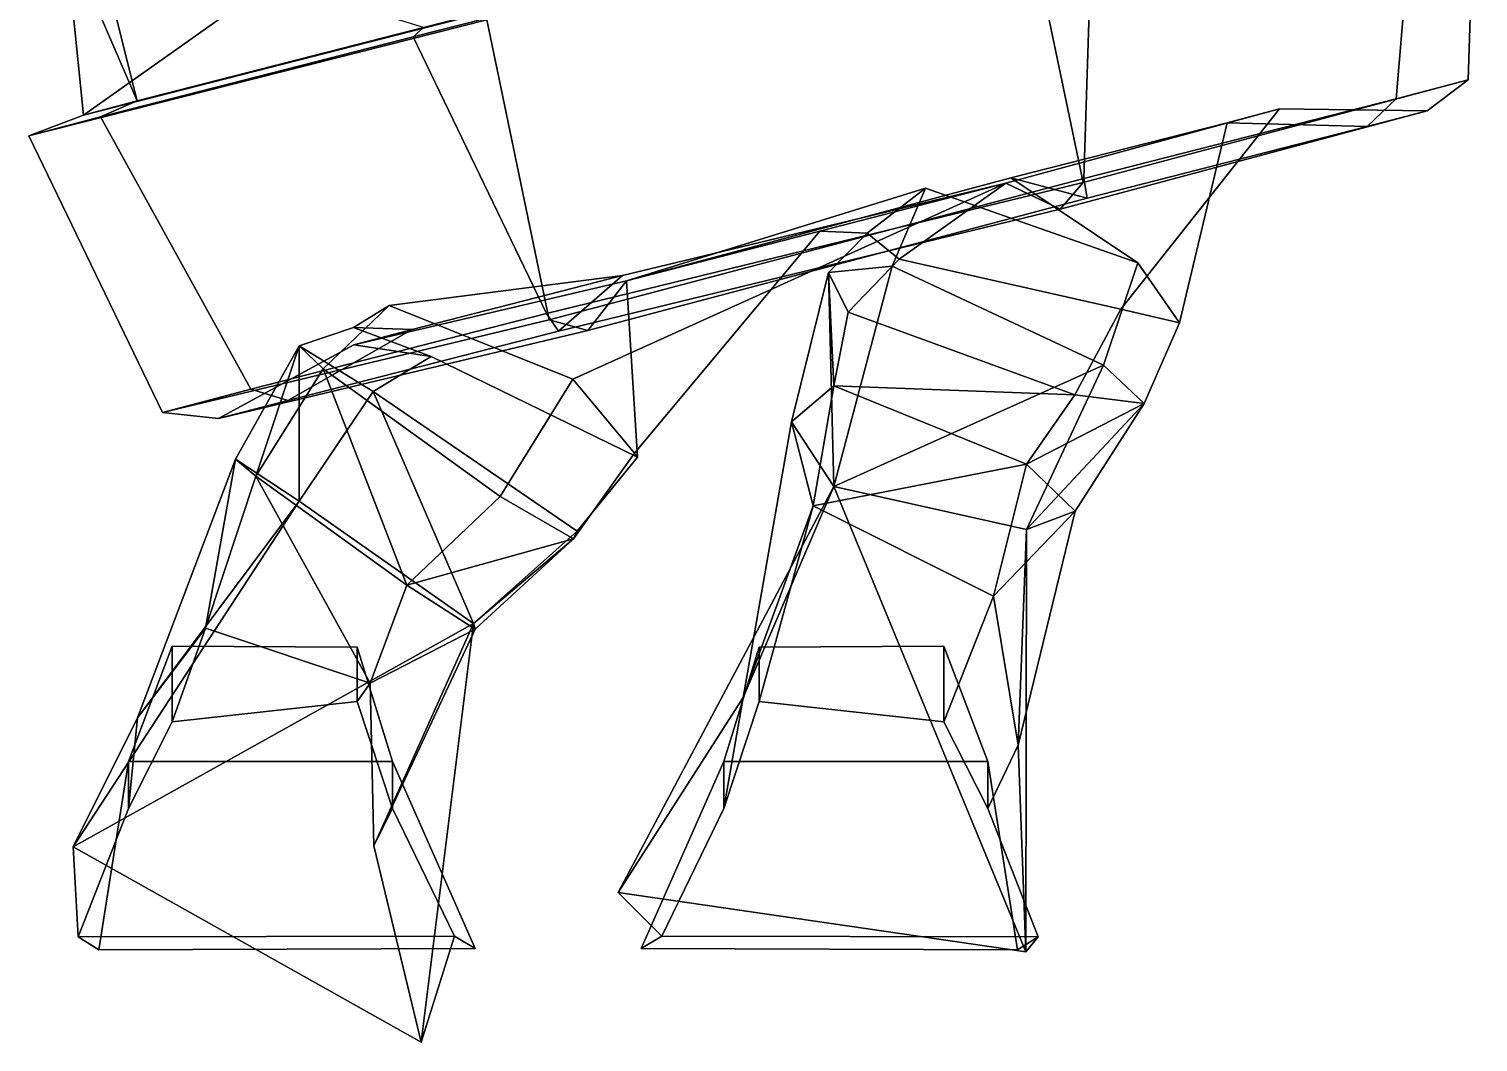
# Model space of a CAD drawing. Extents: x -183 to 173, y -170 to 372.
# Drawn here: x -96.4 to 162.3, y -169.5 to 11.4 of the extents above; entities that cross this region are included whole.
import ezdxf

# ---------------------------------------------------------------- set-up
doc = ezdxf.new("R2010")
doc.units = 0

msp = doc.modelspace()

# ---------------------------------------------------------------- linework, layer by layer
for points in [[(91.848389, -16.038574, 95.587532), (160.535461, 2.285416, 26.920086), (162.322739, 58.167694, 26.176075), (80.629333, 37.53302, 100.785049)], [(162.322739, 58.167694, 26.176075), (160.535461, 2.285416, 26.920086), (147.680771, -1.095825, -58.773304), (152.464005, 55.546631, -60.885628)], [(147.680771, -1.095825, -58.773304), (91.96048, -15.364105, -133.032303), (93.747749, 40.518188, -133.776306), (152.464005, 55.546631, -60.885628)], [(-86.613686, -4.022842, -38.613777), (-89.932571, 28.310745, -25.668341), (-13.035842, 48.120087, -98.416145)], [(-86.613686, -4.022842, -38.613777), (-13.035842, 48.120087, -98.416145), (-7.521024, 16.182327, -107.601089)], [(91.96048, -15.364105, -133.032303), (-3.470835, -40.571396, -126.746292), (-14.653455, 13.011673, -121.559486), (93.747749, 40.518188, -133.776306)], [(91.848389, -16.038574, 95.587532), (80.629333, 37.53302, 100.785049), (-27.790459, 9.929794, 113.004318), (-3.958575, -39.452072, 102.047585)], [(80.629333, 37.53302, 100.785049), (75.544136, 37.441544, 89.600021), (-25.927862, 11.596191, 102.937012), (-27.790459, 9.929794, 113.004318)], [(-77.067894, -1.487244, 43.947453), (-84.844353, 29.699768, 47.019844), (-89.932571, 28.310745, -25.668341)], [(-25.927862, 11.596191, 102.937012), (-84.844353, 29.699768, 47.019844), (-77.067894, -1.487244, 43.947453)], [(-77.067894, -1.487244, 43.947453), (-89.932571, 28.310745, -25.668341), (-86.613686, -4.022842, -38.613777)], [(-96.36544, -7.719727, -46.948067), (-86.613686, -4.022842, -38.613777), (-7.521024, 16.182327, -107.601089), (-14.653455, 13.011673, -121.559486)], [(-72.533554, -57.101593, -57.904804), (-96.36544, -7.719727, -46.948067), (-14.653455, 13.011673, -121.559486), (-3.470835, -40.571396, -126.746292)], [(-83.587234, -4.34726, 46.923386), (-27.790459, 9.929794, 113.004318), (-25.927862, 11.596191, 102.937012), (-77.067894, -1.487244, 43.947453)], [(-27.790459, 9.929794, 113.004318), (-83.587234, -4.34726, 46.923386), (-56.759388, -52.968948, 34.598335), (-3.958575, -39.452072, 102.047585)], [(91.848389, -16.038574, 95.587532), (87.738853, -20.788864, 83.950516), (153.255905, -3.231445, 21.02183), (160.535461, 2.285416, 26.920086)], [(160.535461, 2.285416, 26.920086), (153.255905, -3.231445, 21.02183), (142.53064, -6.060349, -56.425915), (147.680771, -1.095825, -58.773304)], [(-96.36544, -7.719727, -46.948067), (-83.587234, -4.34726, 46.923386), (-77.067894, -1.487244, 43.947453), (-86.613686, -4.022842, -38.613777)], [(147.680771, -1.095825, -58.773304), (142.53064, -6.060349, -56.425915), (92.570076, -18.850494, -120.528961), (91.96048, -15.364105, -133.032303)], [(-56.759388, -52.968948, 34.598335), (-83.587234, -4.34726, 46.923386), (-96.36544, -7.719727, -46.948067), (-72.533554, -57.101593, -57.904804)], [(78.023033, -16.188324, 65.233276), (59.009838, -29.754349, 23.940569), (98.547127, -38.644814, 1.318325), (126.888931, -2.909576, 16.139103)], [(87.738853, -20.788864, 83.950516), (78.023033, -16.188324, 65.233276), (126.888931, -2.909576, 16.139103), (153.255905, -3.231445, 21.02183)], [(126.888931, -2.909576, 16.139103), (98.547127, -38.644814, 1.318325), (109.015625, -41.128082, -37.873264), (117.510689, -5.374573, -44.989662)], [(153.255905, -3.231445, 21.02183), (126.888931, -2.909576, 16.139103), (117.510689, -5.374573, -44.989662), (142.53064, -6.060349, -56.425915)], [(117.510689, -5.374573, -44.989662), (109.015625, -41.128082, -37.873264), (101.601044, -30.408302, -77.051544), (78.936089, -15.251465, -95.711769)], [(142.53064, -6.060349, -56.425915), (117.510689, -5.374573, -44.989662), (78.936089, -15.251465, -95.711769), (92.570076, -18.850494, -120.528961)], [(91.96048, -15.364105, -133.032303), (92.570076, -18.850494, -120.528961), (3.385553, -42.499329, -112.805084), (-3.470835, -40.571396, -126.746292)], [(92.570076, -18.850494, -120.528961), (78.936089, -15.251465, -95.711769), (10.294172, -33.620064, -92.745514), (3.385553, -42.499329, -112.805084)], [(78.936089, -15.251465, -95.711769), (101.601044, -30.408302, -77.051544), (63.708176, -17.082794, -96.628456), (10.294172, -33.620064, -92.745514)], [(78.023033, -16.188324, 65.233276), (9.592779, -32.671432, 69.710449), (-32.056488, -38.037239, 45.03183), (0.728234, -51.146408, 69.126984)], [(91.848389, -16.038574, 95.587532), (-3.958575, -39.452072, 102.047585), (-1.834127, -42.58284, 91.85434), (87.738853, -20.788864, 83.950516)], [(87.738853, -20.788864, 83.950516), (-1.834127, -42.58284, 91.85434), (9.592779, -32.671432, 69.710449), (78.023033, -16.188324, 65.233276)], [(44.823807, -24.732986, -12.204519), (78.023033, -16.188324, 65.233276), (0.728234, -51.146408, 69.126984), (11.717467, -64.356979, 10.010017)], [(53.24297, -25.126007, -35.679726), (44.823807, -24.732986, -12.204519), (10.294172, -33.620064, -92.745514), (63.708176, -17.082794, -96.628456)], [(53.24297, -25.126007, -35.679726), (59.009838, -29.754349, 23.940569), (78.023033, -16.188324, 65.233276), (44.823807, -24.732986, -12.204519)], [(46.376087, -32.113808, -43.443348), (53.24297, -25.126007, -35.679726), (63.708176, -17.082794, -96.628456), (57.753567, -30.990265, -69.71846)], [(95.472206, -48.667084, -58.218201), (57.753567, -30.990265, -69.71846), (63.708176, -17.082794, -96.628456), (101.601044, -30.408302, -77.051544)], [(10.294172, -33.620064, -92.745514), (44.823807, -24.732986, -12.204519), (11.717467, -64.356979, 10.010017), (12.251474, -65.107841, -51.820438)], [(49.87875, -39.17804, -17.390314), (59.009838, -29.754349, 23.940569), (53.24297, -25.126007, -35.679726), (46.376087, -32.113808, -43.443348)], [(47.323902, -70.31385, -54.123142), (46.376087, -32.113808, -43.443348), (57.753567, -30.990265, -69.71846)], [(47.323902, -70.31385, -54.123142), (57.753567, -30.990265, -69.71846), (95.472206, -48.667084, -58.218201)], [(49.87875, -39.17804, -17.390314), (90.353569, -53.989136, -24.204901), (98.547127, -38.644814, 1.318325), (59.009838, -29.754349, 23.940569)], [(102.69854, -55.514732, -40.068268), (95.472206, -48.667084, -58.218201), (101.601044, -30.408302, -77.051544), (109.015625, -41.128082, -37.873264)], [(-62.519951, -58.201881, -49.696445), (3.385553, -42.499329, -112.805084), (10.294172, -33.620064, -92.745514), (-38.360062, -45.013321, -42.140423)], [(-1.834127, -42.58284, 91.85434), (-50.154533, -54.950851, 31.577005), (-27.932119, -42.278152, 21.436787), (9.592779, -32.671432, 69.710449)], [(9.592779, -32.671432, 69.710449), (-27.932119, -42.278152, 21.436787), (-38.417019, -41.952271, 5.790015), (-32.056488, -38.037239, 45.03183)], [(-38.360062, -45.013321, -42.140423), (10.294172, -33.620064, -92.745514), (12.251474, -65.107841, -51.820438), (-24.566381, -47.112183, -33.583988)], [(47.316349, -52.361252, -14.023631), (46.376087, -32.113808, -43.443348), (39.757153, -58.765251, -33.882641)], [(39.757153, -58.765251, -33.882641), (46.376087, -32.113808, -43.443348), (47.323902, -70.31385, -54.123142)], [(47.316349, -52.361252, -14.023631), (49.87875, -39.17804, -17.390314), (46.376087, -32.113808, -43.443348)], [(-43.870354, -49.331573, 17.177353), (-32.056488, -38.037239, 45.03183), (-38.417019, -41.952271, 5.790015), (-48.133614, -45.243149, -1.811258)], [(-12.269177, -72.133896, 35.968315), (0.728234, -51.146408, 69.126984), (-32.056488, -38.037239, 45.03183), (-43.870354, -49.331573, 17.177353)], [(90.353569, -53.989136, -24.204901), (102.69854, -55.514732, -40.068268), (109.015625, -41.128082, -37.873264), (98.547127, -38.644814, 1.318325)], [(-72.533554, -57.101593, -57.904804), (-3.470835, -40.571396, -126.746292), (3.385553, -42.499329, -112.805084), (-62.519951, -58.201881, -49.696445)], [(-3.958575, -39.452072, 102.047585), (-56.759388, -52.968948, 34.598335), (-50.154533, -54.950851, 31.577005), (-1.834127, -42.58284, 91.85434)], [(47.316349, -52.361252, -14.023631), (90.353569, -53.989136, -24.204901), (49.87875, -39.17804, -17.390314)], [(-50.154533, -54.950851, 31.577005), (-62.519951, -58.201881, -49.696445), (-38.360062, -45.013321, -42.140423), (-27.932119, -42.278152, 21.436787)], [(-48.133614, -45.243149, -1.811258), (-38.417019, -41.952271, 5.790015), (-24.566381, -47.112183, -33.583988), (-34.939827, -53.341293, -17.081707)], [(-27.932119, -42.278152, 21.436787), (-38.360062, -45.013321, -42.140423), (-24.566381, -47.112183, -33.583988), (-38.417019, -41.952271, 5.790015)], [(-55.892483, -68.50042, 28.33429), (-48.133614, -45.243149, -1.811258), (-59.486492, -65.448753, 11.035273)], [(-59.486492, -65.448753, 11.035273), (-48.133614, -45.243149, -1.811258), (-48.155125, -72.949699, -3.154378)], [(-55.892483, -68.50042, 28.33429), (-43.870354, -49.331573, 17.177353), (-48.133614, -45.243149, -1.811258)], [(-48.155125, -72.949699, -3.154378), (-48.133614, -45.243149, -1.811258), (-34.939827, -53.341293, -17.081707)], [(-34.939827, -53.341293, -17.081707), (-24.566381, -47.112183, -33.583988), (12.251474, -65.107841, -51.820438), (1.470091, -78.302696, -16.737938)], [(81.712349, -78.007835, -46.049931), (47.323902, -70.31385, -54.123142), (95.472206, -48.667084, -58.218201)], [(81.712349, -78.007835, -46.049931), (95.472206, -48.667084, -58.218201), (102.69854, -55.514732, -40.068268)], [(-28.908161, -87.919586, 44.995403), (-43.870354, -49.331573, 17.177353), (-55.892483, -68.50042, 28.33429)], [(-28.908161, -87.919586, 44.995403), (-12.269177, -72.133896, 35.968315), (-43.870354, -49.331573, 17.177353)], [(-12.269177, -72.133896, 35.968315), (0.854538, -79.647202, 11.971416), (11.717467, -64.356979, 10.010017), (0.728234, -51.146408, 69.126984)], [(-56.759388, -52.968948, 34.598335), (-72.533554, -57.101593, -57.904804), (-62.519951, -58.201881, -49.696445), (-50.154533, -54.950851, 31.577005)], [(-48.155125, -72.949699, -3.154378), (-34.939827, -53.341293, -17.081707), (-17.004536, -94.764633, -3.448701)], [(-17.004536, -94.764633, -3.448701), (-34.939827, -53.341293, -17.081707), (1.470091, -78.302696, -16.737938)], [(43.64592, -73.779732, -6.874718), (47.316349, -52.361252, -14.023631), (39.757153, -58.765251, -33.882641)], [(43.64592, -73.779732, -6.874718), (81.707436, -66.338646, -19.985247), (47.316349, -52.361252, -14.023631)], [(47.316349, -52.361252, -14.023631), (81.707436, -66.338646, -19.985247), (90.353569, -53.989136, -24.204901)], [(81.707436, -66.338646, -19.985247), (102.69854, -55.514732, -40.068268), (90.353569, -53.989136, -24.204901)], [(81.707436, -66.338646, -19.985247), (90.390396, -74.719009, -32.328148), (102.69854, -55.514732, -40.068268)], [(90.390396, -74.719009, -32.328148), (81.712349, -78.007835, -46.049931), (102.69854, -55.514732, -40.068268)], [(31.116234, -108.003029, -11.854438), (43.64592, -73.779732, -6.874718), (39.757153, -58.765251, -33.882641)], [(31.116234, -108.003029, -11.854438), (39.757153, -58.765251, -33.882641), (47.323902, -70.31385, -54.123142)], [(0.854538, -79.647202, 11.971416), (1.470091, -78.302696, -16.737938), (12.251474, -65.107841, -51.820438), (11.717467, -64.356979, 10.010017)], [(-76.980217, -111.659111, -10.792994), (-64.853012, -95.599594, 9.430724), (-59.486492, -65.448753, 11.035273)], [(-76.980217, -111.659111, -10.792994), (-59.486492, -65.448753, 11.035273), (-48.155125, -72.949699, -3.154378)], [(-64.853012, -95.599594, 9.430724), (-55.892483, -68.50042, 28.33429), (-59.486492, -65.448753, 11.035273)], [(75.843048, -89.881424, -10.818339), (81.707436, -66.338646, -19.985247), (43.64592, -73.779732, -6.874718)], [(75.843048, -89.881424, -10.818339), (90.390396, -74.719009, -32.328148), (81.707436, -66.338646, -19.985247)], [(-64.853012, -95.599594, 9.430724), (-35.428623, -105.457062, 25.651707), (-55.892483, -68.50042, 28.33429)], [(-35.428623, -105.457062, 25.651707), (-28.908161, -87.919586, 44.995403), (-55.892483, -68.50042, 28.33429)], [(-28.908161, -87.919586, 44.995403), (0.854538, -79.647202, 11.971416), (-12.269177, -72.133896, 35.968315)], [(8.828968, -142.797012, -17.203657), (31.116234, -108.003029, -11.854438), (47.323902, -70.31385, -54.123142)], [(8.828968, -142.797012, -17.203657), (47.323902, -70.31385, -54.123142), (81.572769, -153.386688, -16.291082)], [(81.572769, -153.386688, -16.291082), (47.323902, -70.31385, -54.123142), (81.712349, -78.007835, -46.049931)], [(-88.502037, -134.664352, -40.689701), (-76.980217, -111.659111, -10.792994), (-48.155125, -72.949699, -3.154378)], [(-88.502037, -134.664352, -40.689701), (-48.155125, -72.949699, -3.154378), (-17.004536, -94.764633, -3.448701)], [(31.116234, -108.003029, -11.854438), (27.673773, -127.827744, 43.725594), (33.987896, -108.736435, 35.947453), (43.64592, -73.779732, -6.874718)], [(43.64592, -73.779732, -6.874718), (33.987896, -108.736435, 35.947453), (66.977409, -112.334427, 35.947453), (75.843048, -89.881424, -10.818339)], [(80.231949, -116.527145, -11.740837), (90.390396, -74.719009, -32.328148), (75.843048, -89.881424, -10.818339)], [(80.231949, -116.527145, -11.740837), (81.712349, -78.007835, -46.049931), (90.390396, -74.719009, -32.328148)], [(-28.908161, -87.919586, 44.995403), (-16.689474, -95.803947, 23.083961), (0.854538, -79.647202, 11.971416)], [(-17.004536, -94.764633, -3.448701), (1.470091, -78.302696, -16.737938), (0.854538, -79.647202, 11.971416)], [(-16.689474, -95.803947, 23.083961), (-17.004536, -94.764633, -3.448701), (0.854538, -79.647202, 11.971416)], [(81.572769, -153.386688, -16.291082), (81.712349, -78.007835, -46.049931), (80.231949, -116.527145, -11.740837)], [(-35.428623, -105.457062, 25.651707), (-16.689474, -95.803947, 23.083961), (-28.908161, -87.919586, 44.995403)], [(80.231949, -116.527145, -11.740837), (75.843048, -89.881424, -10.818339), (66.977409, -112.334427, 35.947453), (74.813721, -127.827744, 43.725594)], [(-26.34873, -169.511978, -29.359652), (-88.502037, -134.664352, -40.689701), (-17.004536, -94.764633, -3.448701)], [(-76.980217, -111.659111, -10.792994), (-78.613716, -127.827744, 43.725594), (-70.777412, -112.334427, 35.947453), (-64.853012, -95.599594, 9.430724)], [(-35.428623, -105.457062, 25.651707), (-64.853012, -95.599594, 9.430724), (-70.777412, -112.334427, 35.947453), (-37.787899, -108.736435, 35.947453)], [(-26.34873, -169.511978, -29.359652), (-17.004536, -94.764633, -3.448701), (-34.775219, -134.504959, -1.808037)], [(-34.775219, -134.504959, -1.808037), (-17.004536, -94.764633, -3.448701), (-16.689474, -95.803947, 23.083961)], [(-34.775219, -134.504959, -1.808037), (-16.689474, -95.803947, 23.083961), (-35.428623, -105.457062, 25.651707)], [(-31.473774, -119.444244, 102.617195), (-37.787899, -98.998032, 87.801697), (-70.777412, -98.812729, 87.801697), (-78.613716, -119.444244, 102.617195)], [(-78.613716, -119.444244, 102.617195), (-70.777412, -98.812729, 87.801697), (-70.777412, -112.334427, 35.947453), (-78.613716, -127.827744, 43.725594)], [(-37.787899, -98.998032, 87.801697), (-37.787899, -108.736435, 35.947453), (-70.777412, -112.334427, 35.947453), (-70.777412, -98.812729, 87.801697)], [(-31.473774, -119.444244, 102.617195), (-31.473774, -127.827744, 43.725594), (-37.787899, -108.736435, 35.947453), (-37.787899, -98.998032, 87.801697)], [(27.673773, -119.444244, 102.617195), (74.813721, -119.444244, 102.617195), (66.977409, -98.812729, 87.801697), (33.987896, -98.998032, 87.801697)], [(27.673773, -119.444244, 102.617195), (33.987896, -98.998032, 87.801697), (33.987896, -108.736435, 35.947453), (27.673773, -127.827744, 43.725594)], [(33.987896, -98.998032, 87.801697), (66.977409, -98.812729, 87.801697), (66.977409, -112.334427, 35.947453), (33.987896, -108.736435, 35.947453)], [(74.813721, -119.444244, 102.617195), (74.813721, -127.827744, 43.725594), (66.977409, -112.334427, 35.947453), (66.977409, -98.812729, 87.801697)], [(-34.775219, -134.504959, -1.808037), (-35.428623, -105.457062, 25.651707), (-37.787899, -108.736435, 35.947453), (-31.473774, -127.827744, 43.725594)], [(8.828968, -142.797012, -17.203657), (16.610764, -150.61731, 32.613968), (27.673773, -127.827744, 43.725594), (31.116234, -108.003029, -11.854438)], [(-88.502037, -134.664352, -40.689701), (-87.594154, -150.723206, 36.317848), (-78.613716, -127.827744, 43.725594), (-76.980217, -111.659111, -10.792994)], [(81.572769, -153.386688, -16.291082), (80.231949, -116.527145, -11.740837), (74.813721, -127.827744, 43.725594), (83.794151, -150.723206, 36.317848)], [(-83.890282, -153.02951, 102.617195), (-78.613716, -119.444244, 102.617195), (-78.613716, -127.827744, 43.725594), (-87.594154, -150.723206, 36.317848)], [(-16.70689, -152.844193, 102.617195), (-31.473774, -119.444244, 102.617195), (-78.613716, -119.444244, 102.617195), (-83.890282, -153.02951, 102.617195)], [(-16.70689, -152.844193, 102.617195), (-20.410763, -150.61731, 32.613968), (-31.473774, -127.827744, 43.725594), (-31.473774, -119.444244, 102.617195)], [(12.906889, -152.844193, 102.617195), (80.090286, -153.02951, 102.617195), (74.813721, -119.444244, 102.617195), (27.673773, -119.444244, 102.617195)], [(12.906889, -152.844193, 102.617195), (27.673773, -119.444244, 102.617195), (27.673773, -127.827744, 43.725594), (16.610764, -150.61731, 32.613968)], [(80.090286, -153.02951, 102.617195), (83.794151, -150.723206, 36.317848), (74.813721, -127.827744, 43.725594), (74.813721, -119.444244, 102.617195)], [(-26.34873, -169.511978, -29.359652), (-34.775219, -134.504959, -1.808037), (-31.473774, -127.827744, 43.725594), (-20.410763, -150.61731, 32.613968)], [(-88.502037, -134.664352, -40.689701), (-26.34873, -169.511978, -29.359652), (-20.410763, -150.61731, 32.613968), (-87.594154, -150.723206, 36.317848)], [(81.572769, -153.386688, -16.291082), (83.794151, -150.723206, 36.317848), (16.610764, -150.61731, 32.613968), (8.828968, -142.797012, -17.203657)], [(-83.890282, -153.02951, 102.617195), (-87.594154, -150.723206, 36.317848), (-20.410763, -150.61731, 32.613968), (-16.70689, -152.844193, 102.617195)], [(80.090286, -153.02951, 102.617195), (12.906889, -152.844193, 102.617195), (16.610764, -150.61731, 32.613968), (83.794151, -150.723206, 36.317848)]]:
    msp.add_3dface(points)

doc.saveas('drawing.dxf')
